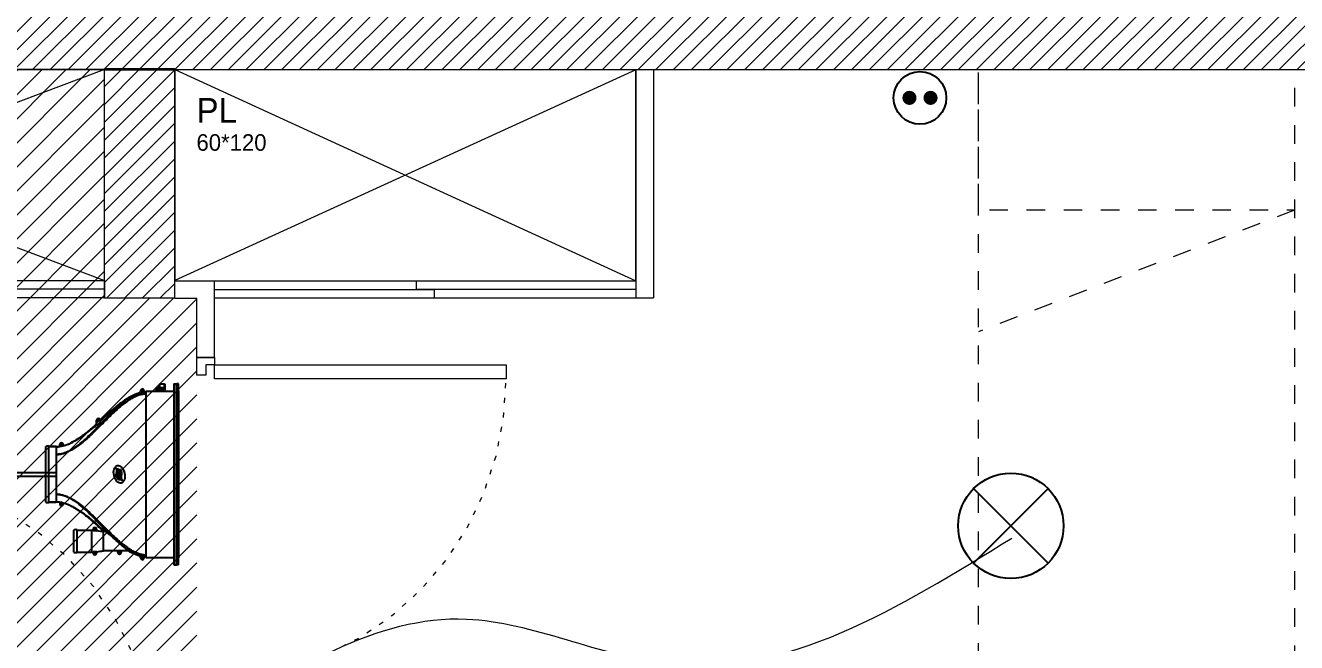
# Model space of a CAD drawing. Header units: centimetres. Extents: x 2666 to 9670, y 1889 to 5633.
# Drawn here: x 7097.7 to 7459.6, y 4046 to 4221.7 of the extents above; entities that cross this region are included whole.
import ezdxf

# ---------------------------------------------------------------- set-up
doc = ezdxf.new("R2010")
doc.units = ezdxf.units.CM
doc.header["$LTSCALE"] = 12.7
doc.linetypes.add('Style de ligne -18', pattern=[0.328084, 0.109361, -0.218723])
doc.linetypes.add('VW-01', pattern=[0.83312, 0.41656, -0.41656])
for name, color, linetype, lineweight in [('B Faux plafonds', 7, 'Continuous', 5), ('B GÈnÈral', 7, 'Continuous', 5), ('B Général', 7, 'Continuous', 5), ('C ANNOTATIONS-prestations', 7, 'Continuous', 5), ('prlm-ELEC-CFO', 1, 'Continuous', 25)]:
    doc.layers.add(name, color=color, linetype=linetype, lineweight=lineweight)
doc.layers.add('prlm-CHAUFF', color=4, linetype='Continuous')
doc.styles.add('Eurostile', font='')
doc.styles.get('Eurostile').set_extended_font_data('Eurostile')
pattern_1 = [(45, (0, 0), (2.4253472, -2.6458333), [])]

# ---------------------------------------------------------------- blocks, each defined once
blk = doc.blocks.new('xi.PTCE')
at = {"layer": 'prlm-ELEC-CFO', "color": 0}
for points in [[(-10.61, 10.61), (10.61, -10.61)], [(10.61, 10.61), (-10.61, -10.61)]]:
    blk.add_lwpolyline(points, dxfattribs=at)
at = {"layer": 'prlm-ELEC-CFO', "color": 0, "linetype": 'ByBlock'}
blk.add_circle((0, 0), 15, dxfattribs=at)
blk = doc.blocks.new('xi.PC')
at = {"color": 0, "lineweight": 5}
blk.add_wipeout([(-7.5, -7.5), (7.5, -7.5), (7.5, 7.5), (-7.5, 7.5)], dxfattribs=at).dxf.layer = 'prlm-ELEC-CFO'
at = {"layer": 'prlm-ELEC-CFO', "color": 0, "linetype": 'ByBlock', "lineweight": 5, "const_width": 2}
for points in [[(-4, 0, 1), (-2, 0, 1)], [(2, 0, 1), (4, 0, 1)]]:
    blk.add_lwpolyline(points, format="xyb", close=True, dxfattribs=at)
at = {"layer": 'prlm-ELEC-CFO', "color": 0, "linetype": 'ByBlock', "lineweight": -2}
blk.add_circle((0, 0), 7.5, dxfattribs=at)
blk = doc.blocks.new('Lit 90.190')
at = {"layer": 'B Général', "color": 7, "linetype": 'VW-01', "lineweight": 5}
blk.add_line((45, 54.99), (-45, 20.35), dxfattribs=at)
at = {"layer": 'B Général', "linetype": 'VW-01', "flags": 128}
for points in [[(-45, 95), (45, 95), (45, -95), (-45, -95)], [(-45, 95), (45, 95), (45, 54.99), (-45, 54.99)]]:
    blk.add_lwpolyline(points, close=True, dxfattribs=at)
blk = doc.blocks.new('Groupe-10-1')
at = {"layer": 'B Général', "color": 7, "linetype": 'Continuous', "lineweight": 5}
for p, q in [((227.21, 326.37), (358.54, 266.26)), ((358.54, 326.26), (227.21, 266.31))]:
    blk.add_line(p, q, dxfattribs=at)
at = {"layer": 'B Général', "color": 7, "linetype": 'Continuous', "lineweight": 5, "flags": 128}
blk.add_lwpolyline([(358.54, 266.26), (358.54, 326.26), (227.21, 326.31), (227.21, 266.31)], dxfattribs=at)
at = {"layer": 'B Général', "color": 252, "linetype": 'Continuous', "lineweight": 5, "true_color": 0x888888, "flags": 128}
blk.add_lwpolyline([(358.54, 266.26), (358.54, 261.26), (238.54, 261.26), (238.54, 266.26)], close=True, dxfattribs=at)
at = {"layer": 'B Général', "color": 7, "linetype": 'Continuous', "lineweight": 5, "flags": 128}
for points in [[(358.54, 266.26), (358.54, 263.76), (296.04, 263.76), (296.04, 266.26)], [(301.04, 263.76), (301.04, 261.26), (238.54, 261.26), (238.54, 263.76)]]:
    blk.add_lwpolyline(points, close=True, dxfattribs=at)
at = {"layer": 'B Général', "color": 7, "insert": (233.4, 318.28), "char_height": 7.059, "attachment_point": 1, "line_spacing_factor": 0.894142, "style": 'Eurostile'}
blk.add_mtext('PL', dxfattribs=at)
at = {"layer": 'C ANNOTATIONS-prestations', "insert": (233.4, 305.58), "char_height": 4.706, "attachment_point": 4, "line_spacing_factor": 0.894142, "style": 'Eurostile'}
blk.add_mtext('60*120', dxfattribs=at)
blk = doc.blocks.new('Placard 60.160')
at = {"layer": 'B Général', "color": 7, "linetype": 'Continuous', "lineweight": 5}
for p, q in [((80, 30), (-80, -30)), ((-80, 30), (80, -30))]:
    blk.add_line(p, q, dxfattribs=at)
at = {"layer": 'B Général', "color": 7, "linetype": 'Continuous', "lineweight": 5, "flags": 128}
blk.add_lwpolyline([(80, -30), (80, 30), (-80, 30), (-80, -30)], dxfattribs=at)
at = {"layer": 'B Général', "color": 252, "linetype": 'Continuous', "lineweight": 5, "true_color": 0x888888, "flags": 128}
blk.add_lwpolyline([(80, -30), (80, -35), (-80, -35), (-80, -30)], close=True, dxfattribs=at)
at = {"layer": 'B Général', "color": 7, "linetype": 'Continuous', "lineweight": 5, "flags": 128}
for points in [[(2.5, -32.5), (2.5, -35), (-80, -35), (-80, -32.5)], [(80, -30), (80, -32.5), (-2.5, -32.5), (-2.5, -30)]]:
    blk.add_lwpolyline(points, close=True, dxfattribs=at)
at = {"layer": 'B Général', "color": 7, "insert": (-76.72, 17.52), "char_height": 7.059, "attachment_point": 1, "line_spacing_factor": 0.894142, "style": 'Eurostile'}
blk.add_mtext('Pl.', dxfattribs=at)
at = {"layer": 'C ANNOTATIONS-prestations', "insert": (-76.72, 6.72), "char_height": 4.706, "attachment_point": 4, "line_spacing_factor": 0.894142, "style": 'Eurostile'}
blk.add_mtext('60*160', dxfattribs=at)

msp = doc.modelspace()

# ---------------------------------------------------------------- hatches: boundary and pattern name
at = {"layer": 'B Faux plafonds', "linetype": 'Continuous', "lineweight": 5, "true_color": 0xaaaaaa}
h = msp.add_hatch(dxfattribs=at)
h.set_pattern_fill('F_P__SOFFITE', color=253, style=0, pattern_type=2)
h.set_pattern_definition([(45, (6912.988, 3882.9744), (-3.527778, 3.30729), [])])
h.paths.add_polyline_path([(6852.89, 3963.39), (6928.53, 3963.39), (6928.53, 4041.39), (6935.53, 4041.39), (6935.53, 4011.55), (7146.53, 4011.55), (7146.53, 4144.01), (7120.2, 4144.01), (7120.2, 4209.12), (6805.89, 4209.12), (6805.89, 4134.39), (6456.27, 4134.39), (6456.27, 3824.39), (6576.26, 3824.39), (6576.27, 4014.39), (6696.27, 4014.39), (6696.27, 4041.39), (6696.34, 4041.39), (6696.34, 4041.39), (6852.89, 4041.39)])
at = {"layer": 'B GÈnÈral', "linetype": 'Continuous', "lineweight": 5}
h = msp.add_hatch(dxfattribs=at)
h.set_pattern_fill('50_BETON', style=0, pattern_type=2)
h.set_pattern_definition(pattern_1)
h.paths.add_polyline_path([(7614.48, 4227.12), (6805.89, 4227.12), (6805.89, 4209.12), (7614.48, 4209.12)])
h = msp.add_hatch(dxfattribs=at)
h.set_pattern_fill('50_BETON', style=0, pattern_type=2)
h.set_pattern_definition(pattern_1)
h.paths.add_polyline_path([(7140.2, 4209.12), (7120.2, 4209.12), (7120.2, 4144.01), (7140.2, 4144.01)])

# ---------------------------------------------------------------- linework, layer by layer
at = {"layer": 'B Général', "color": 7, "linetype": 'Continuous', "lineweight": 18}
for p, q in [((6805.89, 4209.12), (7120.2, 4209.12)), ((7120.2, 4144.01), (7120.2, 4209.12)), ((7140.2, 4209.12), (7614.48, 4209.12)), ((7140.2, 4144.01), (7140.2, 4209.12))]:
    msp.add_line(p, q, dxfattribs=at)
at = {"layer": 'B Général', "color": 7, "linetype": 'Continuous', "lineweight": 5}
for p, q in [((6805.89, 4209.12), (7120.2, 4209.12)), ((7120.2, 4144.01), (7120.2, 4209.12)), ((7140.2, 4209.12), (7614.48, 4209.12)), ((7140.2, 4144.01), (7140.2, 4209.12)), ((7271.53, 4209.12), (7271.53, 4144.12)), ((7271.53, 4209.12), (7276.53, 4209.12)), ((7276.53, 4209.12), (7276.53, 4144.12)), ((7140.2, 4149.01), (7151.53, 4149.01)), ((7151.53, 4127.12), (7151.53, 4149.01)), ((7271.53, 4144.12), (7276.53, 4144.12)), ((7140.2, 4144.01), (7120.2, 4144.01)), ((7140.2, 4144.01), (7146.53, 4144.01)), ((7146.53, 4127.12), (7146.53, 4144.01)), ((7151.53, 4127.12), (7146.53, 4127.12))]:
    msp.add_line(p, q, dxfattribs=at)
at = {"layer": 'B Général', "color": 7, "linetype": 'Continuous', "lineweight": 35}
msp.add_line((7140.2, 4209.12), (7120.2, 4209.12), dxfattribs=at)
at = {"layer": 'B Général', "color": 7, "linetype": 'Continuous', "lineweight": 13}
for p, q in [((7271.53, 4209.12), (7271.53, 4144.12)), ((7276.53, 4209.12), (7276.53, 4144.12)), ((7140.2, 4149.01), (7151.53, 4149.01)), ((7151.53, 4127.12), (7151.53, 4149.01)), ((7140.2, 4144.01), (7146.53, 4144.01)), ((7146.53, 4127.12), (7146.53, 4144.01))]:
    msp.add_line(p, q, dxfattribs=at)
at = {"layer": 'B Général', "color": 7, "linetype": 'Continuous', "lineweight": 5, "flags": 128}
msp.add_lwpolyline([(7151.53, 4127.12), (7151.53, 4125.12), (7149.03, 4125.12), (7149.03, 4122.12), (7146.53, 4122.12), (7146.53, 4127.12)], close=True, dxfattribs=at)
at = {"layer": 'B Général', "flags": 128}
msp.add_lwpolyline([(7151.53, 4125.12), (7234.53, 4125.12), (7234.53, 4121.12), (7151.53, 4121.12)], close=True, dxfattribs=at)
at = {"layer": 'B Général', "linetype": 'Style de ligne -18', "lineweight": 5, "flags": 128}
for points in [[(7151.53, 4036.12), (7162.37, 4036.85), (7173.01, 4039.02), (7183.29, 4042.59), (7193.03, 4047.51), (7202.06, 4053.68), (7210.22, 4061.01), (7217.38, 4069.37), (7223.41, 4078.62), (7228.21, 4088.59), (7231.7, 4099.12), (7233.82, 4110.02), (7234.53, 4121.12)], [(7134.53, 4011.55), (7133.81, 4022.39), (7131.64, 4033.04), (7128.06, 4043.32), (7123.14, 4053.05), (7116.97, 4062.08), (7109.64, 4070.24), (7101.28, 4077.4), (7092.03, 4083.43), (7082.06, 4088.24), (7071.53, 4091.73), (7060.63, 4093.84), (7049.53, 4094.55)]]:
    msp.add_lwpolyline(points, dxfattribs=at)
at = {"layer": 'prlm-CHAUFF', "ltscale": 50}
for p, q in [((7135.13, 4118.33), (7135.49, 4118.94)), ((7135.52, 4118.91), (7135.17, 4118.31)), ((7135.49, 4118.94), (7135.5, 4118.95)), ((7135.49, 4118.94), (7135.52, 4118.91)), ((7135.5, 4118.95), (7135.72, 4119.29)), ((7135.5, 4118.95), (7135.53, 4118.92)), ((7135.53, 4118.92), (7135.52, 4118.91)), ((7135.71, 4118.91), (7135.52, 4118.91)), ((7135.7, 4119.18), (7135.53, 4118.92)), ((7135.53, 4118.92), (7135.71, 4118.92)), ((7137.31, 4119.61), (7135.94, 4119.61)), ((7137.31, 4118.61), (7137.31, 4119.61)), ((7137.31, 4119.61), (7137.36, 4119.56)), ((7137.36, 4119.56), (7137.36, 4119.56)), ((7137.36, 4119.56), (7137.36, 4118.53)), ((7137.45, 4119.45), (7137.36, 4119.54)), ((7137.45, 4119.41), (7137.36, 4119.5)), ((7137.45, 4119.34), (7137.36, 4119.43)), ((7137.45, 4119.26), (7137.36, 4119.35)), ((7137.45, 4119.15), (7137.36, 4119.24)), ((7137.45, 4119.03), (7137.36, 4119.12)), ((7137.45, 4118.88), (7137.36, 4118.97)), ((7137.36, 4118.8), (7137.45, 4118.88)), ((7137.45, 4118.71), (7137.36, 4118.8)), ((7137.36, 4118.62), (7137.45, 4118.71)), ((7137.37, 4118.95), (7137.45, 4119.03)), ((7137.38, 4119.09), (7137.45, 4119.15)), ((7137.39, 4119.2), (7137.45, 4119.26)), ((7137.4, 4119.3), (7137.45, 4119.34)), ((7137.41, 4119.37), (7137.45, 4119.41)), ((7137.45, 4119.19), (7137.41, 4119.22)), ((7137.45, 4118.95), (7137.41, 4118.99)), ((7137.41, 4118.91), (7137.45, 4118.95)), ((7137.45, 4118.67), (7137.42, 4118.69)), ((7137.43, 4119.43), (7137.45, 4119.45)), ((7137.43, 4119.17), (7137.45, 4119.19)), ((7139.96, 4119.65), (7140.69, 4119.65)), ((7139.96, 4119.65), (7139.96, 4068.15)), ((7140.69, 4068.15), (7140.69, 4119.65)), ((7140.69, 4119.65), (7140.77, 4119.65)), ((7141.26, 4119.65), (7140.77, 4119.65)), ((7140.77, 4119.65), (7140.77, 4068.15)), ((7141.26, 4068.15), (7141.26, 4119.65)), ((7130.46, 4117.08), (7130.46, 4117.7)), ((7130.8, 4117.75), (7130.91, 4117.75)), ((7130.8, 4117.65), (7130.8, 4117.75)), ((7130.91, 4117.65), (7130.8, 4117.65)), ((7130.91, 4117.85), (7131.01, 4117.85)), ((7130.91, 4117.75), (7130.91, 4117.85)), ((7130.91, 4117.54), (7130.91, 4117.65)), ((7131.01, 4117.54), (7130.91, 4117.54)), ((7131.01, 4117.85), (7131.01, 4117.75)), ((7131.01, 4117.75), (7131.11, 4117.75)), ((7131.11, 4117.65), (7131.01, 4117.65)), ((7131.01, 4117.65), (7131.01, 4117.54)), ((7131.11, 4117.75), (7131.11, 4117.65)), ((7131.46, 4117.7), (7131.46, 4117.25)), ((7131.54, 4117.26), (7131.46, 4117.25)), ((7131.96, 4117.6), (7139.96, 4117.6)), ((7131.96, 4117.6), (7131.96, 4070.2)), ((7135.1, 4118.25), (7135.06, 4118.23)), ((7135.6, 4118.25), (7135.1, 4118.25)), ((7135.1, 4118.25), (7135.11, 4118.25)), ((7135.17, 4118.31), (7135.13, 4118.33)), ((7135.49, 4118.08), (7135.15, 4117.6)), ((7135.17, 4118.31), (7135.63, 4118.31)), ((7135.54, 4117.96), (7135.3, 4117.6)), ((7135.5, 4118.1), (7135.49, 4118.08)), ((7135.72, 4118.43), (7135.5, 4118.1)), ((7135.92, 4118.54), (7135.54, 4117.96)), ((7137.36, 4117.96), (7135.54, 4117.96)), ((7135.92, 4118.54), (7135.94, 4118.61)), ((7137.36, 4118.54), (7135.92, 4118.54)), ((7135.94, 4118.61), (7137.31, 4118.61)), ((7137.31, 4118.61), (7137.36, 4118.54)), ((7137.45, 4118.53), (7137.36, 4118.62)), ((7137.36, 4118.53), (7137.36, 4118.54)), ((7137.36, 4118.53), (7137.36, 4117.96)), ((7137.36, 4118.44), (7137.45, 4118.53)), ((7137.45, 4118.26), (7137.36, 4118.35)), ((7137.36, 4118.17), (7137.45, 4118.26)), ((7137.45, 4118.02), (7137.36, 4118.11)), ((7137.36, 4117.93), (7137.45, 4118.02)), ((7137.36, 4117.6), (7137.36, 4117.96)), ((7137.45, 4117.78), (7137.36, 4117.87)), ((7137.36, 4117.69), (7137.45, 4117.78)), ((7137.39, 4117.6), (7137.36, 4117.63)), ((7137.45, 4118.38), (7137.37, 4118.45)), ((7137.38, 4118.6), (7137.45, 4118.67)), ((7137.45, 4118.13), (7137.38, 4118.2)), ((7137.39, 4118.32), (7137.45, 4118.38)), ((7137.39, 4118.08), (7137.45, 4118.13)), ((7140.95, 4117.65), (7140.95, 4070.15)), ((7140.95, 4117.65), (7141.02, 4117.65)), ((7141.02, 4117.65), (7140.95, 4117.45)), ((7141.02, 4070.15), (7141.02, 4117.65)), ((7141.07, 4117.65), (7141.07, 4070.15)), ((7141.07, 4117.65), (7141.12, 4117.65)), ((7141.12, 4117.65), (7141.07, 4117.49)), ((7141.12, 4070.15), (7141.12, 4117.65)), ((7141.15, 4117.65), (7141.15, 4070.15)), ((7141.15, 4117.65), (7141.19, 4117.65)), ((7141.19, 4117.65), (7141.15, 4117.54)), ((7141.19, 4070.15), (7141.19, 4117.65)), ((7141.22, 4117.65), (7141.22, 4070.15)), ((7141.22, 4117.65), (7141.24, 4117.65)), ((7141.24, 4117.65), (7141.22, 4117.58)), ((7141.24, 4070.15), (7141.24, 4117.65)), ((7141.25, 4117.65), (7141.25, 4070.15)), ((7141.25, 4117.65), (7141.26, 4117.65)), ((7141.26, 4117.65), (7141.25, 4117.62)), ((7141.26, 4070.15), (7141.26, 4117.65)), ((7117.96, 4107.72), (7117.96, 4109.34)), ((7118.96, 4108.72), (7117.96, 4107.72)), ((7118.3, 4109.39), (7118.41, 4109.39)), ((7118.3, 4109.29), (7118.3, 4109.39)), ((7118.41, 4109.29), (7118.3, 4109.29)), ((7118.41, 4109.49), (7118.51, 4109.49)), ((7118.41, 4109.39), (7118.41, 4109.49)), ((7118.41, 4109.18), (7118.41, 4109.29)), ((7118.51, 4109.18), (7118.41, 4109.18)), ((7118.51, 4109.49), (7118.51, 4109.39)), ((7118.51, 4109.39), (7118.61, 4109.39)), ((7118.61, 4109.29), (7118.51, 4109.29)), ((7118.51, 4109.29), (7118.51, 4109.18)), ((7118.61, 4109.39), (7118.61, 4109.29)), ((7118.96, 4109.34), (7118.96, 4108.72)), ((7103.46, 4086), (7103.46, 4101.8)), ((7104.36, 4085.9), (7104.36, 4101.9)), ((7104.36, 4101.8), (7106.46, 4101.8)), ((7106.46, 4101.8), (7104.36, 4101.8)), ((7106.46, 4101.8), (7106.46, 4099.57)), ((7107.46, 4101.8), (7107.46, 4102.36)), ((7107.78, 4101.85), (7107.46, 4101.8)), ((7108.46, 4102.06), (7107.78, 4101.85)), ((7107.8, 4102.31), (7107.8, 4102.41)), ((7107.8, 4102.41), (7107.91, 4102.41)), ((7107.91, 4102.31), (7107.8, 4102.31)), ((7107.91, 4102.51), (7108.01, 4102.51)), ((7107.91, 4102.41), (7107.91, 4102.51)), ((7107.91, 4102.2), (7107.91, 4102.31)), ((7108.01, 4102.2), (7107.91, 4102.2)), ((7108.01, 4102.51), (7108.01, 4102.41)), ((7108.01, 4102.41), (7108.11, 4102.41)), ((7108.01, 4102.31), (7108.01, 4102.2)), ((7108.11, 4102.31), (7108.01, 4102.31)), ((7108.11, 4102.41), (7108.11, 4102.31)), ((7108.46, 4102.36), (7108.46, 4102.06)), ((7110.94, 4103.01), (7110.94, 4102.98)), ((7111.48, 4103.3), (7111.48, 4103.28)), ((7106.46, 4099.57), (7106.46, 4088.23)), ((7065.15, 4093.4), (7106.46, 4093.4)), ((7065.57, 4094.4), (7106.46, 4094.4)), ((7106.46, 4088.23), (7106.46, 4086)), ((7104.36, 4086), (7106.46, 4086)), ((7106.46, 4086), (7104.36, 4086)), ((7107.46, 4085.99), (7107.78, 4085.94)), ((7107.46, 4085.99), (7107.46, 4085.44)), ((7108.46, 4085.74), (7107.78, 4085.94)), ((7107.8, 4085.39), (7107.8, 4085.49)), ((7107.8, 4085.49), (7107.91, 4085.49)), ((7107.91, 4085.39), (7107.8, 4085.39)), ((7107.91, 4085.6), (7108.01, 4085.6)), ((7107.91, 4085.49), (7107.91, 4085.6)), ((7107.91, 4085.28), (7107.91, 4085.39)), ((7108.01, 4085.28), (7107.91, 4085.28)), ((7108.01, 4085.6), (7108.01, 4085.49)), ((7108.01, 4085.49), (7108.11, 4085.49)), ((7108.01, 4085.39), (7108.01, 4085.28)), ((7108.11, 4085.39), (7108.01, 4085.39)), ((7108.11, 4085.49), (7108.11, 4085.39)), ((7108.46, 4085.44), (7108.46, 4085.74)), ((7111.48, 4084.49), (7111.48, 4084.49)), ((7120.11, 4077.7), (7117.96, 4079.77)), ((7117.96, 4079.77), (7120.11, 4077.7)), ((7111.46, 4071.75), (7111.46, 4078.05)), ((7112.36, 4078.15), (7112.36, 4071.65)), ((7112.36, 4078.05), (7116.46, 4078.05)), ((7112.36, 4078.05), (7116.46, 4078.05)), ((7116.46, 4078.05), (7116.46, 4071.75)), ((7116.96, 4077.86), (7116.96, 4078.3)), ((7117.9, 4077.75), (7116.96, 4077.86)), ((7117.3, 4078.35), (7117.41, 4078.35)), ((7117.3, 4078.25), (7117.3, 4078.35)), ((7117.41, 4078.25), (7117.3, 4078.25)), ((7117.41, 4078.45), (7117.51, 4078.45)), ((7117.41, 4078.35), (7117.41, 4078.45)), ((7117.41, 4078.14), (7117.41, 4078.25)), ((7117.51, 4078.14), (7117.41, 4078.14)), ((7117.51, 4078.45), (7117.51, 4078.35)), ((7117.51, 4078.35), (7117.61, 4078.35)), ((7117.61, 4078.25), (7117.51, 4078.25)), ((7117.51, 4078.25), (7117.51, 4078.14)), ((7117.61, 4078.35), (7117.61, 4078.25)), ((7117.96, 4077.75), (7117.9, 4077.75)), ((7117.96, 4078.3), (7117.96, 4077.75)), ((7120.11, 4077.7), (7119.96, 4077.7)), ((7119.96, 4072.1), (7119.96, 4077.7)), ((7120.11, 4077.7), (7119.96, 4077.7)), ((7112.36, 4071.75), (7116.46, 4071.75)), ((7112.36, 4071.75), (7116.46, 4071.75)), ((7116.96, 4071.93), (7117.9, 4072.05)), ((7116.96, 4071.5), (7116.96, 4071.93)), ((7117.41, 4071.65), (7117.51, 4071.65)), ((7117.41, 4071.55), (7117.41, 4071.65)), ((7117.51, 4071.65), (7117.51, 4071.55)), ((7117.9, 4072.05), (7117.96, 4072.05)), ((7117.96, 4072.05), (7117.96, 4071.5)), ((7123.96, 4072.1), (7119.96, 4072.1)), ((7123.96, 4072.1), (7119.96, 4072.1)), ((7123.96, 4072.25), (7124.96, 4072.25)), ((7123.96, 4071.7), (7123.96, 4072.25)), ((7124.3, 4071.65), (7124.3, 4071.75)), ((7124.3, 4071.75), (7124.41, 4071.75)), ((7124.41, 4071.65), (7124.3, 4071.65)), ((7124.41, 4071.85), (7124.51, 4071.85)), ((7124.41, 4071.75), (7124.41, 4071.85)), ((7124.41, 4071.54), (7124.41, 4071.65)), ((7124.51, 4071.85), (7124.51, 4071.75)), ((7124.51, 4071.75), (7124.61, 4071.75)), ((7124.61, 4071.65), (7124.51, 4071.65)), ((7124.51, 4071.65), (7124.51, 4071.54)), ((7124.61, 4071.75), (7124.61, 4071.65)), ((7124.96, 4072.25), (7124.96, 4071.7)), ((7127.08, 4072.1), (7124.96, 4072.1)), ((7127.08, 4072.1), (7124.96, 4072.1)), ((7117.3, 4071.45), (7117.3, 4071.55)), ((7117.3, 4071.55), (7117.41, 4071.55)), ((7117.41, 4071.45), (7117.3, 4071.45)), ((7117.41, 4071.34), (7117.41, 4071.45)), ((7117.51, 4071.34), (7117.41, 4071.34)), ((7117.51, 4071.55), (7117.61, 4071.55)), ((7117.51, 4071.45), (7117.51, 4071.34)), ((7117.61, 4071.45), (7117.51, 4071.45)), ((7117.61, 4071.55), (7117.61, 4071.45)), ((7124.51, 4071.54), (7124.41, 4071.54)), ((7130.46, 4070.1), (7130.46, 4070.71)), ((7130.8, 4070.15), (7130.91, 4070.15)), ((7130.8, 4070.05), (7130.8, 4070.15)), ((7130.91, 4070.05), (7130.8, 4070.05)), ((7130.91, 4070.25), (7131.01, 4070.25)), ((7130.91, 4070.15), (7130.91, 4070.25)), ((7130.91, 4069.94), (7130.91, 4070.05)), ((7131.01, 4069.94), (7130.91, 4069.94)), ((7131.01, 4070.25), (7131.01, 4070.15)), ((7131.01, 4070.15), (7131.11, 4070.15)), ((7131.11, 4070.05), (7131.01, 4070.05)), ((7131.01, 4070.05), (7131.01, 4069.94)), ((7131.11, 4070.15), (7131.11, 4070.05)), ((7131.54, 4070.53), (7131.46, 4070.54)), ((7131.46, 4070.54), (7131.46, 4070.1)), ((7131.96, 4070.2), (7139.96, 4070.2)), ((7139.96, 4068.15), (7140.69, 4068.15)), ((7140.77, 4068.15), (7140.69, 4068.15)), ((7141.26, 4068.15), (7140.77, 4068.15)), ((7140.95, 4070.35), (7141.02, 4070.15)), ((7141.02, 4070.15), (7140.95, 4070.15)), ((7141.07, 4070.3), (7141.12, 4070.15)), ((7141.12, 4070.15), (7141.07, 4070.15)), ((7141.15, 4070.26), (7141.19, 4070.15)), ((7141.19, 4070.15), (7141.15, 4070.15)), ((7141.22, 4070.21), (7141.24, 4070.15)), ((7141.24, 4070.15), (7141.22, 4070.15)), ((7141.25, 4070.17), (7141.26, 4070.15)), ((7141.26, 4070.15), (7141.25, 4070.15))]:
    msp.add_line(p, q, dxfattribs=at)
for centre, radius in [((7130.96, 4117.7), 0.3), ((7130.96, 4117.7), 0.25), ((7118.46, 4109.34), 0.3), ((7118.46, 4109.34), 0.25), ((7107.96, 4102.36), 0.3), ((7107.96, 4102.36), 0.25), ((7107.96, 4085.44), 0.3), ((7107.96, 4085.44), 0.25), ((7117.46, 4078.3), 0.3), ((7117.46, 4078.3), 0.25), ((7117.46, 4071.5), 0.3), ((7117.46, 4071.5), 0.25), ((7124.46, 4071.7), 0.3), ((7124.46, 4071.7), 0.25), ((7130.96, 4070.1), 0.3), ((7130.96, 4070.1), 0.25)]:
    msp.add_circle(centre, radius, dxfattribs=at)
for centre, radius, start, end in [((7135.04, 4119.78), 0.836, 324.1326, 329.2425), ((7145.99, 4112.18), 12.5, 143.7494, 145.0637), ((7130.96, 4117.7), 0.5, 0, 180), ((7147.19, 4111.54), 13.85, 151.9182, 154.0515), ((7146.84, 4111.66), 13.43, 152.115, 153.7632), ((7145.99, 4112.18), 12.5, 151.3177, 151.5903), ((7134.5, 4118.65), 0.703, 323.033, 332.9325), ((7134.85, 4118.62), 0.448, 304.6713, 315.4982), ((7109.86, 4116.41), 11.66, 309.5755, 314.0299), ((7109.63, 4116.66), 11.99, 309.6381, 313.9674), ((7118.46, 4109.34), 0.5, 0, 180), ((7091.9, 4137.03), 39, 300.1399, 310.6113), ((7091.89, 4137.03), 39, 302.5506, 310.6113), ((7104.12, 4099.91), 2, 83.2559, 109.4245), ((7104.12, 4099.91), 2, 83.2559, 109.4245), ((7106.45, 4109.57), 7.77, 270.0577, 277.4544), ((7106.45, 4109.62), 7.82, 270.0736, 277.4237), ((7106.47, 4109.01), 7.25, 269.9215, 277.8382), ((7107.96, 4102.36), 0.5, 0, 180), ((7104.98, 4115), 13.43, 282.9954, 306.0824), ((7105.63, 4113.05), 11.35, 284.4106, 297.8626), ((7101.79, 4120.82), 20.01, 297.2018, 298.9518), ((7104.12, 4087.88), 2, 250.5755, 276.7441), ((7104.12, 4087.88), 2, 250.5755, 276.7441), ((7106.45, 4078.23), 7.77, 82.5456, 89.9423), ((7106.45, 4078.17), 7.82, 82.5763, 89.9264), ((7106.47, 4078.83), 7.17, 83.9053, 90.1157), ((7106.47, 4078.83), 7.17, 82.0923, 83.5448), ((7107.96, 4085.44), 0.5, 180, 0), ((7105.49, 4074.38), 11.74, 62.3321, 75.441), ((7105.63, 4074.74), 11.35, 62.1374, 75.6929), ((7101.79, 4066.98), 20.01, 61.0483, 62.7983), ((7101.79, 4066.98), 20.01, 61.0482, 62.7982), ((7091.89, 4050.76), 39, 49.3887, 59.86), ((7091.9, 4050.76), 39, 49.3887, 59.8601), ((7109.86, 4071.39), 11.66, 45.9701, 50.4245), ((7109.63, 4071.13), 11.99, 46.0326, 50.3619), ((7112.12, 4076.16), 2, 83.2559, 109.4245), ((7112.12, 4076.16), 2, 83.2559, 109.4245), ((7117.46, 4078.3), 0.5, 0, 180), ((7099.91, 4049.15), 35.1, 45.7111, 49.5265), ((7112.12, 4073.63), 2, 250.5755, 276.7441), ((7112.12, 4073.63), 2, 250.5755, 276.7441), ((7124.46, 4071.7), 0.5, 180, 0), ((7140.73, 4091.41), 23.65, 226.4099, 234.7501), ((7117.46, 4071.5), 0.5, 180, 0), ((7133.32, 4082.48), 12.12, 253.7263, 256.3852), ((7130.96, 4070.1), 0.5, 180, 0)]:
    msp.add_arc(centre, radius, start, end, dxfattribs=at)
msp.add_ellipse((7124.41, 4093.9), major_axis=(-0.57, 2.49), ratio=0.600775, dxfattribs=at)
for points, knots in [([(7135.75, 4119.34), (7135.75, 4119.34), (7135.74, 4119.33), (7135.74, 4119.32), (7135.73, 4119.31), (7135.72, 4119.3), (7135.72, 4119.28), (7135.72, 4119.27), (7135.71, 4119.25), (7135.71, 4119.24), (7135.7, 4119.22), (7135.7, 4119.2), (7135.7, 4119.18), (7135.7, 4119.16), (7135.7, 4119.14), (7135.7, 4119.12), (7135.69, 4119.1), (7135.69, 4119.07), (7135.7, 4119.03), (7135.7, 4118.98), (7135.7, 4118.93), (7135.71, 4118.87), (7135.71, 4118.81), (7135.72, 4118.75), (7135.73, 4118.68), (7135.74, 4118.62), (7135.75, 4118.57), (7135.76, 4118.55)], [0.0304712, 0.0304712, 0.0304712, 0.0304712, 0.0599457, 0.0897682, 0.1195016, 0.1491541, 0.1787343, 0.2082505, 0.2377114, 0.2671256, 0.2965018, 0.3258487, 0.355175, 0.3844897, 0.4138015, 0.4431194, 0.4724522, 0.5018089, 0.5568669, 0.611863, 0.6668562, 0.7219052, 0.7770682, 0.8324028, 0.8879658, 0.9438132, 1, 1, 1, 1]), ([(7135.94, 4119.61), (7135.92, 4119.59), (7135.89, 4119.55), (7135.86, 4119.44), (7135.86, 4119.38), (7135.86, 4119.25), (7135.86, 4119.21), (7135.87, 4119.11), (7135.87, 4119.05), (7135.89, 4118.88), (7135.92, 4118.75), (7135.94, 4118.61)], [0, 0, 0, 0, 0.25, 0.25, 0.5, 0.5, 0.625, 0.625, 0.75, 0.75, 1, 1, 1, 1]), ([(7106.46, 4099.57), (7106.63, 4099.57), (7106.8, 4099.57), (7107.14, 4099.6), (7107.31, 4099.62), (7107.82, 4099.7), (7108.16, 4099.78), (7108.81, 4099.98), (7109.14, 4100.09), (7109.77, 4100.36), (7110.07, 4100.51), (7110.97, 4101), (7111.54, 4101.36), (7112.62, 4102.13), (7113.14, 4102.54), (7114.66, 4103.82), (7115.62, 4104.74), (7117.5, 4106.62), (7118.42, 4107.58), (7120.27, 4109.5), (7121.19, 4110.46), (7123.09, 4112.33), (7124.06, 4113.23), (7125.6, 4114.49), (7126.13, 4114.89), (7126.96, 4115.45), (7127.24, 4115.63), (7127.81, 4115.97), (7128.11, 4116.13), (7129.01, 4116.59), (7129.62, 4116.84), (7130.58, 4117.1), (7130.91, 4117.17), (7131.48, 4117.26), (7131.72, 4117.28), (7131.96, 4117.29)], [0, 0, 0, 0, 0.015625, 0.015625, 0.03125, 0.03125, 0.0625, 0.0625, 0.09375, 0.09375, 0.125, 0.125, 0.1875, 0.1875, 0.25, 0.25, 0.375, 0.375, 0.5, 0.5, 0.625, 0.625, 0.75, 0.75, 0.8125, 0.8125, 0.84375, 0.84375, 0.875, 0.875, 0.9375, 0.9375, 0.96875, 0.96875, 0.9908046, 0.9908046, 0.9908046, 0.9908046]), ([(7131.96, 4116.79), (7131.72, 4116.78), (7131.48, 4116.75), (7130.92, 4116.67), (7130.6, 4116.6), (7129.65, 4116.32), (7129.04, 4116.07), (7128.15, 4115.61), (7127.86, 4115.45), (7127.3, 4115.11), (7127.02, 4114.93), (7126.21, 4114.37), (7125.68, 4113.97), (7124.15, 4112.74), (7123.18, 4111.85), (7121.28, 4110.02), (7120.36, 4109.08), (7118.5, 4107.21), (7117.57, 4106.28), (7115.66, 4104.47), (7114.69, 4103.59), (7113.15, 4102.36), (7112.62, 4101.97), (7111.52, 4101.24), (7110.96, 4100.9), (7110.05, 4100.45), (7109.74, 4100.31), (7109.11, 4100.06), (7108.79, 4099.95), (7108.14, 4099.76), (7107.81, 4099.69), (7107.3, 4099.62), (7107.13, 4099.6), (7106.8, 4099.57), (7106.63, 4099.57), (7106.46, 4099.57)], [0.0092808, 0.0092808, 0.0092808, 0.0092808, 0.03125, 0.03125, 0.0625, 0.0625, 0.125, 0.125, 0.15625, 0.15625, 0.1875, 0.1875, 0.25, 0.25, 0.375, 0.375, 0.5, 0.5, 0.625, 0.625, 0.75, 0.75, 0.8125, 0.8125, 0.875, 0.875, 0.90625, 0.90625, 0.9375, 0.9375, 0.96875, 0.96875, 0.984375, 0.984375, 1, 1, 1, 1]), ([(7130.46, 4117.09), (7130.17, 4117.02), (7129.88, 4116.94), (7129.32, 4116.76), (7129.04, 4116.65), (7128.21, 4116.31), (7127.69, 4116.04), (7126.66, 4115.46), (7126.16, 4115.14), (7125.18, 4114.47), (7124.71, 4114.11), (7123.31, 4113.01), (7122.42, 4112.23), (7120.67, 4110.63), (7119.81, 4109.81), (7118.96, 4108.99)], [0, 0, 0, 0, 0.0625, 0.0625, 0.125, 0.125, 0.25, 0.25, 0.375, 0.375, 0.5, 0.5, 0.75, 0.75, 1, 1, 1, 1]), ([(7126.41, 4115.3), (7126.25, 4115.19), (7125.75, 4114.88), (7124.94, 4114.3), (7123.97, 4113.56), (7123, 4112.77), (7121.92, 4111.85), (7120.74, 4110.8), (7119.72, 4109.87), (7119.12, 4109.33), (7118.96, 4109.18)], [0.1694223, 0.1694223, 0.1694223, 0.1694223, 0.1906001, 0.2339285, 0.2787061, 0.3247019, 0.3716424, 0.4351709, 0.4991397, 0.523565, 0.523565, 0.523565, 0.523565]), ([(7135, 4118.13), (7135, 4118.13), (7135, 4118.12), (7134.99, 4118.11), (7134.99, 4118.1), (7134.98, 4118.09), (7134.98, 4118.07), (7134.98, 4118.06), (7134.97, 4118.04), (7134.97, 4118.03), (7134.97, 4118.01), (7134.97, 4117.99), (7134.97, 4117.97), (7134.97, 4117.95), (7134.97, 4117.92), (7134.97, 4117.87), (7134.98, 4117.83), (7134.98, 4117.78), (7134.99, 4117.73), (7135, 4117.68), (7135.01, 4117.64), (7135.01, 4117.61), (7135.01, 4117.6)], [0.1059402, 0.1059402, 0.1059402, 0.1059402, 0.1359504, 0.1694868, 0.202886, 0.2361704, 0.2693627, 0.3024859, 0.3355633, 0.3686184, 0.401675, 0.434757, 0.4678887, 0.5010941, 0.5629781, 0.6246926, 0.6863942, 0.7482374, 0.8103737, 0.8729511, 0.9361135, 0.9654522, 0.9654522, 0.9654522, 0.9654522]), ([(7135.05, 4117.6), (7135.05, 4117.6), (7135.05, 4117.62), (7135.04, 4117.64), (7135.04, 4117.67), (7135.03, 4117.7), (7135.02, 4117.73), (7135.02, 4117.76), (7135.02, 4117.79), (7135.01, 4117.82), (7135.01, 4117.84), (7135, 4117.87), (7135, 4117.89), (7135, 4117.92), (7135, 4117.94), (7135, 4117.96), (7135, 4117.98), (7135, 4118.01), (7135, 4118.04), (7135, 4118.07), (7135, 4118.1), (7135.01, 4118.13), (7135.02, 4118.16), (7135.03, 4118.18), (7135.04, 4118.2), (7135.05, 4118.22), (7135.06, 4118.22), (7135.06, 4118.23)], [0.053874, 0.053874, 0.053874, 0.053874, 0.0607104, 0.0907643, 0.1206402, 0.1503557, 0.1799287, 0.2093776, 0.238721, 0.2679778, 0.2971672, 0.3263086, 0.3554219, 0.3845269, 0.4136437, 0.4427926, 0.4719939, 0.5012681, 0.5562327, 0.6110034, 0.6657154, 0.7205017, 0.7754929, 0.8308166, 0.8865967, 0.9429527, 1, 1, 1, 1]), ([(7135.1, 4118.25), (7135.1, 4118.25), (7135.1, 4118.24), (7135.09, 4118.24), (7135.08, 4118.23), (7135.07, 4118.22), (7135.07, 4118.21), (7135.06, 4118.2), (7135.06, 4118.19), (7135.05, 4118.17), (7135.05, 4118.16), (7135.05, 4118.15), (7135.04, 4118.13), (7135.04, 4118.11), (7135.04, 4118.1), (7135.04, 4118.08), (7135.04, 4118.06), (7135.04, 4118.04), (7135.03, 4118.02), (7135.04, 4117.99), (7135.04, 4117.94), (7135.04, 4117.9), (7135.05, 4117.85), (7135.06, 4117.8), (7135.06, 4117.74), (7135.08, 4117.69), (7135.09, 4117.64), (7135.09, 4117.61), (7135.09, 4117.6)], [0, 0, 0, 0, 0.0300773, 0.0600539, 0.0899314, 0.1197114, 0.1493956, 0.1789856, 0.2084831, 0.2378898, 0.2672073, 0.2964374, 0.3255817, 0.3546421, 0.3836203, 0.4125181, 0.4413372, 0.4700795, 0.4987468, 0.5532579, 0.6080368, 0.6630958, 0.7184471, 0.7741027, 0.8300742, 0.8863734, 0.9430116, 0.9677174, 0.9677174, 0.9677174, 0.9677174]), ([(7135.76, 4118.55), (7135.76, 4118.54), (7135.76, 4118.54), (7135.76, 4118.54), (7135.76, 4118.53), (7135.76, 4118.52), (7135.75, 4118.52), (7135.75, 4118.51), (7135.75, 4118.5), (7135.75, 4118.49), (7135.74, 4118.47), (7135.73, 4118.45), (7135.72, 4118.44), (7135.72, 4118.43)], [0, 0, 0, 0, 0.061789, 0.122374, 0.182441, 0.242697, 0.303842, 0.366548, 0.43144, 0.49908, 0.668346, 0.832646, 1, 1, 1, 1]), ([(7117.96, 4108.28), (7117.6, 4107.96), (7116.82, 4107.26), (7115.6, 4106.22), (7114.42, 4105.27), (7113.34, 4104.48), (7112.37, 4103.83), (7111.43, 4103.27), (7110.81, 4102.95), (7110.52, 4102.81)], [0.5730592, 0.5730592, 0.5730592, 0.5730592, 0.626259, 0.6884084, 0.7489718, 0.7930827, 0.8358988, 0.8773199, 0.9123747, 0.9123747, 0.9123747, 0.9123747]), ([(7124.29, 4092.27), (7123.57, 4092.99), (7123.47, 4093.37), (7123.51, 4093.76), (7123.58, 4094.37), (7123.98, 4095.02), (7123.4, 4095.75)], [0, 0, 0, 0, 0.389075, 0.389075, 0.389075, 1, 1, 1, 1]), ([(7125.33, 4091.96), (7124.61, 4092.68), (7124.52, 4093.06), (7124.56, 4093.45), (7124.62, 4094.06), (7125.03, 4094.71), (7124.45, 4095.44)], [0, 0, 0, 0, 0.389075, 0.389075, 0.389075, 1, 1, 1, 1]), ([(7106.46, 4088.23), (7106.63, 4088.22), (7106.8, 4088.22), (7107.14, 4088.19), (7107.31, 4088.18), (7107.81, 4088.1), (7108.14, 4088.03), (7108.8, 4087.85), (7109.12, 4087.74), (7109.74, 4087.49), (7110.05, 4087.35), (7110.96, 4086.89), (7111.52, 4086.55), (7112.62, 4085.82), (7113.15, 4085.43), (7114.69, 4084.21), (7115.66, 4083.33), (7117.57, 4081.51), (7118.5, 4080.58), (7120.36, 4078.71), (7121.28, 4077.78), (7123.18, 4075.95), (7124.15, 4075.06), (7125.68, 4073.82), (7126.21, 4073.42), (7127.02, 4072.87), (7127.3, 4072.69), (7127.86, 4072.34), (7128.15, 4072.18), (7129.04, 4071.73), (7129.65, 4071.47), (7130.6, 4071.2), (7130.92, 4071.12), (7131.48, 4071.04), (7131.72, 4071.02), (7131.96, 4071)], [0, 0, 0, 0, 0.015625, 0.015625, 0.03125, 0.03125, 0.0625, 0.0625, 0.09375, 0.09375, 0.125, 0.125, 0.1875, 0.1875, 0.25, 0.25, 0.375, 0.375, 0.5, 0.5, 0.625, 0.625, 0.75, 0.75, 0.8125, 0.8125, 0.84375, 0.84375, 0.875, 0.875, 0.9375, 0.9375, 0.96875, 0.96875, 0.9907189, 0.9907189, 0.9907189, 0.9907189]), ([(7122.7, 4075.86), (7121.45, 4077.05), (7120.25, 4078.3), (7117.86, 4080.8), (7116.66, 4082.05), (7114.79, 4083.83), (7114.15, 4084.41), (7112.82, 4085.51), (7112.14, 4086.03), (7111.05, 4086.74), (7110.67, 4086.96), (7109.89, 4087.38), (7109.48, 4087.56), (7108.65, 4087.88), (7108.22, 4088), (7107.57, 4088.13), (7107.34, 4088.17), (7107.01, 4088.2), (7106.9, 4088.21), (7106.68, 4088.22), (7106.57, 4088.23), (7106.46, 4088.23)], [0, 0, 0, 0, 0.25, 0.25, 0.5, 0.5, 0.625, 0.625, 0.75, 0.75, 0.8125, 0.8125, 0.875, 0.875, 0.9375, 0.9375, 0.96875, 0.96875, 0.984375, 0.984375, 1, 1, 1, 1]), ([(7110.5, 4084.99), (7110.84, 4084.84), (7111.55, 4084.47), (7112.6, 4083.82), (7113.69, 4083.07), (7114.77, 4082.24), (7115.85, 4081.36), (7117.14, 4080.25), (7118.5, 4079.03), (7119.52, 4078.09), (7119.96, 4077.69)], [0.1568082, 0.1568082, 0.1568082, 0.1568082, 0.2305418, 0.3149874, 0.4025619, 0.4929385, 0.5856877, 0.6803551, 0.8317746, 0.9509578, 0.9509578, 0.9509578, 0.9509578]), ([(7122.7, 4075.86), (7122.43, 4076.09), (7122.17, 4076.31), (7121.66, 4076.73), (7121.41, 4076.92), (7120.93, 4077.26), (7120.71, 4077.41), (7120.42, 4077.57), (7120.34, 4077.62), (7120.2, 4077.68), (7120.15, 4077.7), (7120.11, 4077.7)], [0, 0, 0, 0, 0.25, 0.25, 0.5, 0.5, 0.75, 0.75, 0.875, 0.875, 1, 1, 1, 1]), ([(7131.96, 4070.5), (7131.68, 4070.52), (7131.4, 4070.54), (7130.77, 4070.65), (7130.41, 4070.73), (7129.35, 4071.06), (7128.67, 4071.36), (7127.36, 4072.07), (7126.74, 4072.48), (7125.55, 4073.34), (7124.98, 4073.8), (7124.42, 4074.28)], [0.0331631, 0.0331631, 0.0331631, 0.0331631, 0.125, 0.125, 0.25, 0.25, 0.5, 0.5, 0.75, 0.75, 1, 1, 1, 1]), ([(7130.46, 4070.71), (7130.16, 4070.77), (7129.87, 4070.86), (7129.43, 4071), (7129.28, 4071.05), (7129, 4071.16), (7128.85, 4071.22), (7128.43, 4071.4), (7128.15, 4071.53), (7127.61, 4071.8), (7127.34, 4071.94), (7127.08, 4072.1)], [0, 0, 0, 0, 0.25, 0.25, 0.375, 0.375, 0.5, 0.5, 0.75, 0.75, 1, 1, 1, 1]), ([(7127.08, 4072.1), (7127.36, 4071.94), (7127.64, 4071.78), (7128.22, 4071.5), (7128.51, 4071.36), (7129.1, 4071.12), (7129.41, 4071.01), (7129.79, 4070.89), (7129.86, 4070.86), (7129.93, 4070.84)], [0, 0, 0, 0, 0.25, 0.25, 0.5, 0.5, 0.75, 0.75, 0.8062429, 0.8062429, 0.8062429, 0.8062429])]:
    msp.add_open_spline(points, degree=3, knots=knots, dxfattribs=at)
for points in [[(7131.46, 4117.25), (7131.12, 4117.22), (7130.79, 4117.16), (7130.46, 4117.08)], [(7123.4, 4095.75), (7124.34, 4094.93), (7123.93, 4094.28), (7123.87, 4093.66)], [(7123.87, 4093.66), (7123.83, 4093.27), (7123.93, 4092.89), (7124.29, 4092.27)], [(7124.02, 4093.6), (7124.09, 4094.22), (7124.49, 4094.86), (7123.92, 4095.6)], [(7123.92, 4095.6), (7124.85, 4094.77), (7124.45, 4094.12), (7124.38, 4093.51)], [(7124.8, 4092.12), (7124.08, 4092.84), (7123.98, 4093.21), (7124.02, 4093.6)], [(7124.38, 4093.51), (7124.34, 4093.11), (7124.44, 4092.74), (7124.8, 4092.12)], [(7124.45, 4095.44), (7125.39, 4094.62), (7124.98, 4093.97), (7124.91, 4093.35)], [(7124.91, 4093.35), (7124.87, 4092.96), (7124.97, 4092.58), (7125.33, 4091.96)], [(7116.46, 4078.05), (7116.62, 4078.05), (7116.79, 4078.04), (7116.96, 4078.03)], [(7116.46, 4078.05), (7116.62, 4078.05), (7116.79, 4078.04), (7116.96, 4078.03)], [(7117.96, 4077.91), (7118.62, 4077.81), (7119.29, 4077.7), (7119.96, 4077.7)], [(7117.96, 4077.91), (7118.62, 4077.81), (7119.29, 4077.7), (7119.96, 4077.7)], [(7116.46, 4071.75), (7116.62, 4071.75), (7116.79, 4071.75), (7116.96, 4071.77)], [(7116.46, 4071.75), (7116.62, 4071.75), (7116.79, 4071.75), (7116.96, 4071.77)], [(7117.96, 4071.88), (7118.62, 4071.98), (7119.29, 4072.1), (7119.96, 4072.1)], [(7117.96, 4071.88), (7118.62, 4071.98), (7119.29, 4072.1), (7119.96, 4072.1)], [(7130.46, 4070.71), (7130.79, 4070.63), (7131.12, 4070.58), (7131.46, 4070.54)]]:
    msp.add_open_spline(points, degree=3, dxfattribs=at)
at = {"layer": 'prlm-ELEC-CFO', "lineweight": 13}
msp.add_spline([(7149.2, 4022.52), (7223.28, 4052.72), (7280.27, 4039.93), (7378.56, 4075.78)], degree=3, dxfattribs=at)

# ---------------------------------------------------------------- block references
at = {"layer": 'B Général', "color": 7}
for name, p in [('Placard 60.160', (7040.2, 4179.12)), ('Groupe-10-1', (6912.99, 3882.75)), ('Lit 90.190', (7414.05, 4114.12))]:
    msp.add_blockref(name, p, dxfattribs=at)
at = {"layer": 'prlm-ELEC-CFO'}
msp.add_blockref('xi.PTCE', (7378.26, 4079.24), dxfattribs=at)

# ---------------------------------------------------------------- next in the draw order: block references
msp.add_blockref('xi.PC', (7352.39, 4201.07), dxfattribs=at)

doc.saveas('drawing.dxf')
